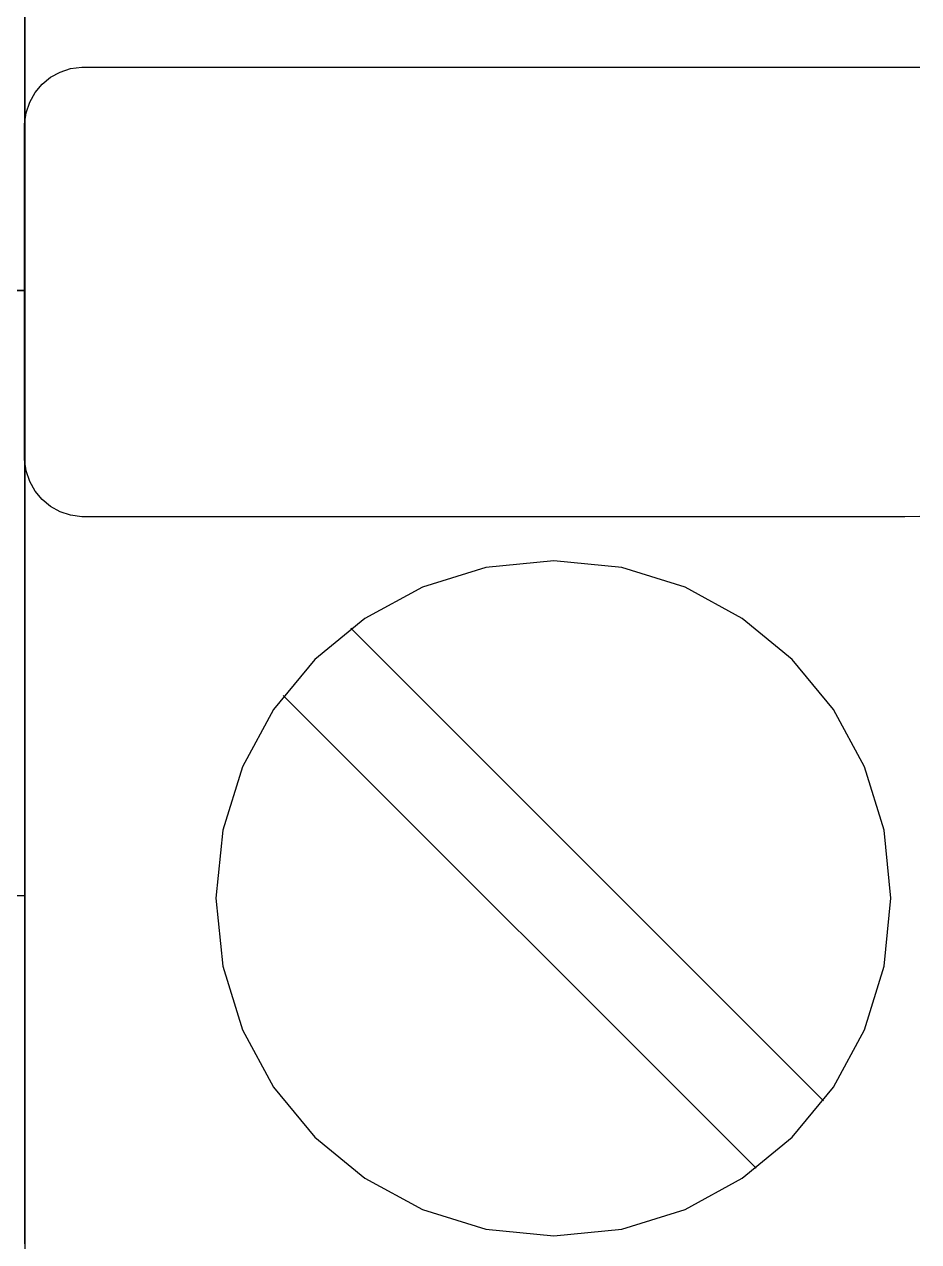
# Model space of a CAD drawing. Extents: x 1 to 47.7, y 0.2 to 35.
# Drawn here: x 34.958 to 35.401, y 8.464 to 9.067 of the extents above; entities that cross this region are included whole.
import ezdxf

# ---------------------------------------------------------------- set-up
doc = ezdxf.new("R2010")
doc.units = 0
doc.header["$MEASUREMENT"] = 0
for name, color, linetype in [('5_1___24__TARGET_LEDS___12', 7, 'CONTINUOUS'), ('6_1__EMPTY_IO_BOARD_POSITI', 7, 'CONTINUOUS'), ('6_2___8__INDEPENDENT_INPUT', 7, 'CONTINUOUS'), ('6_3___8__OPTOISO_INDEPENDE', 7, 'CONTINUOUS'), ('6_4___24__OPTOISO_INDEPEND', 7, 'CONTINUOUS'), ('6_5___8__INDEPENDENT_INPUT', 7, 'CONTINUOUS'), ('6_6___8__INDEPENDENT_INPUT', 7, 'CONTINUOUS'), ('6_7___8__OPTOISO_INDEPENDE', 7, 'CONTINUOUS'), ('6_8___8__OPTOISO_INDEPENDE', 7, 'CONTINUOUS')]:
    doc.layers.add(name, color=color, linetype=linetype)

msp = doc.modelspace()

# ---------------------------------------------------------------- linework, layer by layer
at = {"layer": '5_1___24__TARGET_LEDS___12'}
for points in [[(34.95794, 9.73009), (34.95794, 9.5967), (34.95794, 9.46688), (34.95794, 9.34107), (34.95794, 9.2197), (34.95794, 9.10324), (34.95794, 8.99213), (34.95794, 8.8868), (34.95794, 8.7877), (34.95794, 8.69529), (34.95794, 8.61), (34.95794, 8.57017), (34.95794, 8.53228), (34.95794, 8.4964), (34.95794, 8.46258)], [(35.40176, 8.8231), (35.39427, 8.82303), (35.36203, 8.82303), (35.30794, 8.82303), (35.24027, 8.82303), (35.16729, 8.82303), (35.09725, 8.82303), (35.03844, 8.82303), (34.99911, 8.82303), (34.98636, 8.82304), (34.9808, 8.82374), (34.97562, 8.82547), (34.9709, 8.8281), (34.96677, 8.83155), (34.96331, 8.8357), (34.96063, 8.84045), (34.95882, 8.84571), (34.95798, 8.85136), (34.95794, 8.85634), (34.95794, 8.8705), (34.95794, 8.89282), (34.95794, 8.92004), (34.95794, 8.94888), (34.95794, 8.9761), (34.95794, 8.99842), (34.95794, 9.01258), (34.95798, 9.01756), (34.95882, 9.02321), (34.96063, 9.02846), (34.96331, 9.03322), (34.96677, 9.03737), (34.9709, 9.04081), (34.97562, 9.04344), (34.9808, 9.04516), (34.98636, 9.04586), (34.99911, 9.04588), (35.03844, 9.04588), (35.09725, 9.04588), (35.16729, 9.04588), (35.24027, 9.04588), (35.30794, 9.04588), (35.36203, 9.04588), (35.39427, 9.04588), (35.40177, 9.0458)], [(34.80842, 8.84019), (34.80842, 8.93518), (34.95803, 8.93518)], [(35.35396, 8.53351), (35.1197, 8.76777)], [(35.32054, 8.50009), (35.08628, 8.73435)], [(34.80842, 8.7302), (34.80842, 8.6352), (34.95803, 8.6352)]]:
    msp.add_lwpolyline(points, dxfattribs=at)
msp.add_lwpolyline([(35.22031, 8.4665), (35.25399, 8.4699), (35.28536, 8.47966), (35.31374, 8.49509), (35.33846, 8.51553), (35.35886, 8.5403), (35.37426, 8.56874), (35.38399, 8.60018), (35.38738, 8.63393), (35.38399, 8.66763), (35.37426, 8.69902), (35.35886, 8.72743), (35.33846, 8.75219), (35.31374, 8.77262), (35.28536, 8.78804), (35.25399, 8.79779), (35.22031, 8.80119), (35.1866, 8.79779), (35.15519, 8.78804), (35.12675, 8.77262), (35.10196, 8.75219), (35.08149, 8.72743), (35.06604, 8.69902), (35.05626, 8.66763), (35.05286, 8.63393), (35.05626, 8.60018), (35.06604, 8.56874), (35.08149, 8.5403), (35.10196, 8.51553), (35.12675, 8.49509), (35.15519, 8.47966), (35.1866, 8.4699)], close=True, dxfattribs=at)
at = {"layer": '6_1__EMPTY_IO_BOARD_POSITI'}
msp.add_lwpolyline([(34.95835, 8.44999), (34.95835, 8.49692), (34.95835, 8.5479), (34.95835, 8.60277), (34.95835, 8.6614), (34.95835, 8.72361), (34.95835, 8.78927), (34.95835, 8.8582), (34.95835, 8.93027), (34.95835, 9.00532), (34.95835, 9.0832), (34.95835, 9.16374), (34.95835, 9.24681), (34.95835, 9.33224), (34.95835, 9.41988), (34.95835, 9.50958), (34.95835, 9.60118), (34.95835, 9.7895)], dxfattribs=at)
at = {"layer": '6_2___8__INDEPENDENT_INPUT'}
for points in [[(34.95794, 9.73009), (34.95794, 9.5967), (34.95794, 9.46688), (34.95794, 9.34107), (34.95794, 9.2197), (34.95794, 9.10324), (34.95794, 8.99213), (34.95794, 8.8868), (34.95794, 8.7877), (34.95794, 8.69529), (34.95794, 8.61), (34.95794, 8.57017), (34.95794, 8.53228), (34.95794, 8.4964), (34.95794, 8.46258)], [(35.40176, 8.8231), (35.39427, 8.82303), (35.36203, 8.82303), (35.30794, 8.82303), (35.24027, 8.82303), (35.16729, 8.82303), (35.09725, 8.82303), (35.03844, 8.82303), (34.99911, 8.82303), (34.98636, 8.82304), (34.9808, 8.82374), (34.97562, 8.82547), (34.9709, 8.8281), (34.96677, 8.83155), (34.96331, 8.8357), (34.96063, 8.84045), (34.95882, 8.84571), (34.95798, 8.85136), (34.95794, 8.85634), (34.95794, 8.8705), (34.95794, 8.89282), (34.95794, 8.92004), (34.95794, 8.94888), (34.95794, 8.9761), (34.95794, 8.99842), (34.95794, 9.01258), (34.95798, 9.01756), (34.95882, 9.02321), (34.96063, 9.02846), (34.96331, 9.03322), (34.96677, 9.03737), (34.9709, 9.04081), (34.97562, 9.04344), (34.9808, 9.04516), (34.98636, 9.04586), (34.99911, 9.04588), (35.03844, 9.04588), (35.09725, 9.04588), (35.16729, 9.04588), (35.24027, 9.04588), (35.30794, 9.04588), (35.36203, 9.04588), (35.39427, 9.04588), (35.40177, 9.0458)], [(35.35396, 8.53351), (35.1197, 8.76777)], [(35.32054, 8.50009), (35.08628, 8.73435)]]:
    msp.add_lwpolyline(points, dxfattribs=at)
msp.add_lwpolyline([(35.22031, 8.4665), (35.25399, 8.4699), (35.28536, 8.47966), (35.31374, 8.49509), (35.33846, 8.51553), (35.35886, 8.5403), (35.37426, 8.56874), (35.38399, 8.60018), (35.38738, 8.63393), (35.38399, 8.66763), (35.37426, 8.69902), (35.35886, 8.72743), (35.33846, 8.75219), (35.31374, 8.77262), (35.28536, 8.78804), (35.25399, 8.79779), (35.22031, 8.80119), (35.1866, 8.79779), (35.15519, 8.78804), (35.12675, 8.77262), (35.10196, 8.75219), (35.08149, 8.72743), (35.06604, 8.69902), (35.05626, 8.66763), (35.05286, 8.63393), (35.05626, 8.60018), (35.06604, 8.56874), (35.08149, 8.5403), (35.10196, 8.51553), (35.12675, 8.49509), (35.15519, 8.47966), (35.1866, 8.4699)], close=True, dxfattribs=at)
at = {"layer": '6_3___8__OPTOISO_INDEPENDE'}
for points in [[(34.95794, 9.73009), (34.95794, 9.5967), (34.95794, 9.46688), (34.95794, 9.34107), (34.95794, 9.2197), (34.95794, 9.10324), (34.95794, 8.99213), (34.95794, 8.8868), (34.95794, 8.7877), (34.95794, 8.69529), (34.95794, 8.61), (34.95794, 8.57017), (34.95794, 8.53228), (34.95794, 8.4964), (34.95794, 8.46258)], [(35.40176, 8.8231), (35.39427, 8.82303), (35.36203, 8.82303), (35.30794, 8.82303), (35.24027, 8.82303), (35.16729, 8.82303), (35.09725, 8.82303), (35.03844, 8.82303), (34.99911, 8.82303), (34.98636, 8.82304), (34.9808, 8.82374), (34.97562, 8.82547), (34.9709, 8.8281), (34.96677, 8.83155), (34.96331, 8.8357), (34.96063, 8.84045), (34.95882, 8.84571), (34.95798, 8.85136), (34.95794, 8.85634), (34.95794, 8.8705), (34.95794, 8.89282), (34.95794, 8.92004), (34.95794, 8.94888), (34.95794, 8.9761), (34.95794, 8.99842), (34.95794, 9.01258), (34.95798, 9.01756), (34.95882, 9.02321), (34.96063, 9.02846), (34.96331, 9.03322), (34.96677, 9.03737), (34.9709, 9.04081), (34.97562, 9.04344), (34.9808, 9.04516), (34.98636, 9.04586), (34.99911, 9.04588), (35.03844, 9.04588), (35.09725, 9.04588), (35.16729, 9.04588), (35.24027, 9.04588), (35.30794, 9.04588), (35.36203, 9.04588), (35.39427, 9.04588), (35.40177, 9.0458)], [(35.35396, 8.53351), (35.1197, 8.76777)], [(35.32054, 8.50009), (35.08628, 8.73435)]]:
    msp.add_lwpolyline(points, dxfattribs=at)
msp.add_lwpolyline([(35.22031, 8.4665), (35.25399, 8.4699), (35.28536, 8.47966), (35.31374, 8.49509), (35.33846, 8.51553), (35.35886, 8.5403), (35.37426, 8.56874), (35.38399, 8.60018), (35.38738, 8.63393), (35.38399, 8.66763), (35.37426, 8.69902), (35.35886, 8.72743), (35.33846, 8.75219), (35.31374, 8.77262), (35.28536, 8.78804), (35.25399, 8.79779), (35.22031, 8.80119), (35.1866, 8.79779), (35.15519, 8.78804), (35.12675, 8.77262), (35.10196, 8.75219), (35.08149, 8.72743), (35.06604, 8.69902), (35.05626, 8.66763), (35.05286, 8.63393), (35.05626, 8.60018), (35.06604, 8.56874), (35.08149, 8.5403), (35.10196, 8.51553), (35.12675, 8.49509), (35.15519, 8.47966), (35.1866, 8.4699)], close=True, dxfattribs=at)
at = {"layer": '6_4___24__OPTOISO_INDEPEND'}
for points in [[(34.95794, 9.73009), (34.95794, 9.5967), (34.95794, 9.46688), (34.95794, 9.34107), (34.95794, 9.2197), (34.95794, 9.10324), (34.95794, 8.99213), (34.95794, 8.8868), (34.95794, 8.7877), (34.95794, 8.69529), (34.95794, 8.61), (34.95794, 8.57017), (34.95794, 8.53228), (34.95794, 8.4964), (34.95794, 8.46258)], [(35.40176, 8.8231), (35.39427, 8.82303), (35.36203, 8.82303), (35.30794, 8.82303), (35.24027, 8.82303), (35.16729, 8.82303), (35.09725, 8.82303), (35.03844, 8.82303), (34.99911, 8.82303), (34.98636, 8.82304), (34.9808, 8.82374), (34.97562, 8.82547), (34.9709, 8.8281), (34.96677, 8.83155), (34.96331, 8.8357), (34.96063, 8.84045), (34.95882, 8.84571), (34.95798, 8.85136), (34.95794, 8.85634), (34.95794, 8.8705), (34.95794, 8.89282), (34.95794, 8.92004), (34.95794, 8.94888), (34.95794, 8.9761), (34.95794, 8.99842), (34.95794, 9.01258), (34.95798, 9.01756), (34.95882, 9.02321), (34.96063, 9.02846), (34.96331, 9.03322), (34.96677, 9.03737), (34.9709, 9.04081), (34.97562, 9.04344), (34.9808, 9.04516), (34.98636, 9.04586), (34.99911, 9.04588), (35.03844, 9.04588), (35.09725, 9.04588), (35.16729, 9.04588), (35.24027, 9.04588), (35.30794, 9.04588), (35.36203, 9.04588), (35.39427, 9.04588), (35.40177, 9.0458)], [(35.35396, 8.53351), (35.1197, 8.76777)], [(35.32054, 8.50009), (35.08628, 8.73435)]]:
    msp.add_lwpolyline(points, dxfattribs=at)
msp.add_lwpolyline([(35.22031, 8.4665), (35.25399, 8.4699), (35.28536, 8.47966), (35.31374, 8.49509), (35.33846, 8.51553), (35.35886, 8.5403), (35.37426, 8.56874), (35.38399, 8.60018), (35.38738, 8.63393), (35.38399, 8.66763), (35.37426, 8.69902), (35.35886, 8.72743), (35.33846, 8.75219), (35.31374, 8.77262), (35.28536, 8.78804), (35.25399, 8.79779), (35.22031, 8.80119), (35.1866, 8.79779), (35.15519, 8.78804), (35.12675, 8.77262), (35.10196, 8.75219), (35.08149, 8.72743), (35.06604, 8.69902), (35.05626, 8.66763), (35.05286, 8.63393), (35.05626, 8.60018), (35.06604, 8.56874), (35.08149, 8.5403), (35.10196, 8.51553), (35.12675, 8.49509), (35.15519, 8.47966), (35.1866, 8.4699)], close=True, dxfattribs=at)
at = {"layer": '6_5___8__INDEPENDENT_INPUT'}
for points in [[(34.95794, 9.73009), (34.95794, 9.5967), (34.95794, 9.46688), (34.95794, 9.34107), (34.95794, 9.2197), (34.95794, 9.10324), (34.95794, 8.99213), (34.95794, 8.8868), (34.95794, 8.7877), (34.95794, 8.69529), (34.95794, 8.61), (34.95794, 8.57017), (34.95794, 8.53228), (34.95794, 8.4964), (34.95794, 8.46258)], [(34.95795, 8.93511), (34.80828, 8.93511), (34.80828, 9.00508), (34.76703, 9.02509), (34.84954, 9.05511), (34.76703, 9.08512), (34.84954, 9.11514), (34.76703, 9.14515), (34.84954, 9.17517), (34.80828, 9.19517), (34.80828, 9.23511), (34.95795, 9.23511)], [(35.40176, 8.8231), (35.39427, 8.82303), (35.36203, 8.82303), (35.30794, 8.82303), (35.24027, 8.82303), (35.16729, 8.82303), (35.09725, 8.82303), (35.03844, 8.82303), (34.99911, 8.82303), (34.98636, 8.82304), (34.9808, 8.82374), (34.97562, 8.82547), (34.9709, 8.8281), (34.96677, 8.83155), (34.96331, 8.8357), (34.96063, 8.84045), (34.95882, 8.84571), (34.95798, 8.85136), (34.95794, 8.85634), (34.95794, 8.8705), (34.95794, 8.89282), (34.95794, 8.92004), (34.95794, 8.94888), (34.95794, 8.9761), (34.95794, 8.99842), (34.95794, 9.01258), (34.95798, 9.01756), (34.95882, 9.02321), (34.96063, 9.02846), (34.96331, 9.03322), (34.96677, 9.03737), (34.9709, 9.04081), (34.97562, 9.04344), (34.9808, 9.04516), (34.98636, 9.04586), (34.99911, 9.04588), (35.03844, 9.04588), (35.09725, 9.04588), (35.16729, 9.04588), (35.24027, 9.04588), (35.30794, 9.04588), (35.36203, 9.04588), (35.39427, 9.04588), (35.40177, 9.0458)], [(34.80828, 8.81269), (34.80828, 8.93511), (34.95795, 8.93511)], [(35.35396, 8.53351), (35.1197, 8.76777)], [(34.80828, 8.75769), (34.80828, 8.6352), (34.95795, 8.6352)], [(35.32054, 8.50009), (35.08628, 8.73435)]]:
    msp.add_lwpolyline(points, dxfattribs=at)
msp.add_lwpolyline([(35.22031, 8.4665), (35.25399, 8.4699), (35.28536, 8.47966), (35.31374, 8.49509), (35.33846, 8.51553), (35.35886, 8.5403), (35.37426, 8.56874), (35.38399, 8.60018), (35.38738, 8.63393), (35.38399, 8.66763), (35.37426, 8.69902), (35.35886, 8.72743), (35.33846, 8.75219), (35.31374, 8.77262), (35.28536, 8.78804), (35.25399, 8.79779), (35.22031, 8.80119), (35.1866, 8.79779), (35.15519, 8.78804), (35.12675, 8.77262), (35.10196, 8.75219), (35.08149, 8.72743), (35.06604, 8.69902), (35.05626, 8.66763), (35.05286, 8.63393), (35.05626, 8.60018), (35.06604, 8.56874), (35.08149, 8.5403), (35.10196, 8.51553), (35.12675, 8.49509), (35.15519, 8.47966), (35.1866, 8.4699)], close=True, dxfattribs=at)
at = {"layer": '6_6___8__INDEPENDENT_INPUT'}
for points in [[(34.95794, 9.73009), (34.95794, 9.5967), (34.95794, 9.46688), (34.95794, 9.34107), (34.95794, 9.2197), (34.95794, 9.10324), (34.95794, 8.99213), (34.95794, 8.8868), (34.95794, 8.7877), (34.95794, 8.69529), (34.95794, 8.61), (34.95794, 8.57017), (34.95794, 8.53228), (34.95794, 8.4964), (34.95794, 8.46258)], [(35.40176, 8.8231), (35.39427, 8.82303), (35.36203, 8.82303), (35.30794, 8.82303), (35.24027, 8.82303), (35.16729, 8.82303), (35.09725, 8.82303), (35.03844, 8.82303), (34.99911, 8.82303), (34.98636, 8.82304), (34.9808, 8.82374), (34.97562, 8.82547), (34.9709, 8.8281), (34.96677, 8.83155), (34.96331, 8.8357), (34.96063, 8.84045), (34.95882, 8.84571), (34.95798, 8.85136), (34.95794, 8.85634), (34.95794, 8.8705), (34.95794, 8.89282), (34.95794, 8.92004), (34.95794, 8.94888), (34.95794, 8.9761), (34.95794, 8.99842), (34.95794, 9.01258), (34.95798, 9.01756), (34.95882, 9.02321), (34.96063, 9.02846), (34.96331, 9.03322), (34.96677, 9.03737), (34.9709, 9.04081), (34.97562, 9.04344), (34.9808, 9.04516), (34.98636, 9.04586), (34.99911, 9.04588), (35.03844, 9.04588), (35.09725, 9.04588), (35.16729, 9.04588), (35.24027, 9.04588), (35.30794, 9.04588), (35.36203, 9.04588), (35.39427, 9.04588), (35.40177, 9.0458)], [(35.35396, 8.53351), (35.1197, 8.76777)], [(35.32054, 8.50009), (35.08628, 8.73435)]]:
    msp.add_lwpolyline(points, dxfattribs=at)
msp.add_lwpolyline([(35.22031, 8.4665), (35.25399, 8.4699), (35.28536, 8.47966), (35.31374, 8.49509), (35.33846, 8.51553), (35.35886, 8.5403), (35.37426, 8.56874), (35.38399, 8.60018), (35.38738, 8.63393), (35.38399, 8.66763), (35.37426, 8.69902), (35.35886, 8.72743), (35.33846, 8.75219), (35.31374, 8.77262), (35.28536, 8.78804), (35.25399, 8.79779), (35.22031, 8.80119), (35.1866, 8.79779), (35.15519, 8.78804), (35.12675, 8.77262), (35.10196, 8.75219), (35.08149, 8.72743), (35.06604, 8.69902), (35.05626, 8.66763), (35.05286, 8.63393), (35.05626, 8.60018), (35.06604, 8.56874), (35.08149, 8.5403), (35.10196, 8.51553), (35.12675, 8.49509), (35.15519, 8.47966), (35.1866, 8.4699)], close=True, dxfattribs=at)
at = {"layer": '6_7___8__OPTOISO_INDEPENDE'}
for points in [[(34.95794, 9.73009), (34.95794, 9.5967), (34.95794, 9.46688), (34.95794, 9.34107), (34.95794, 9.2197), (34.95794, 9.10324), (34.95794, 8.99213), (34.95794, 8.8868), (34.95794, 8.7877), (34.95794, 8.69529), (34.95794, 8.61), (34.95794, 8.57017), (34.95794, 8.53228), (34.95794, 8.4964), (34.95794, 8.46258)], [(35.40176, 8.8231), (35.39427, 8.82303), (35.36203, 8.82303), (35.30794, 8.82303), (35.24027, 8.82303), (35.16729, 8.82303), (35.09725, 8.82303), (35.03844, 8.82303), (34.99911, 8.82303), (34.98636, 8.82304), (34.9808, 8.82374), (34.97562, 8.82547), (34.9709, 8.8281), (34.96677, 8.83155), (34.96331, 8.8357), (34.96063, 8.84045), (34.95882, 8.84571), (34.95798, 8.85136), (34.95794, 8.85634), (34.95794, 8.8705), (34.95794, 8.89282), (34.95794, 8.92004), (34.95794, 8.94888), (34.95794, 8.9761), (34.95794, 8.99842), (34.95794, 9.01258), (34.95798, 9.01756), (34.95882, 9.02321), (34.96063, 9.02846), (34.96331, 9.03322), (34.96677, 9.03737), (34.9709, 9.04081), (34.97562, 9.04344), (34.9808, 9.04516), (34.98636, 9.04586), (34.99911, 9.04588), (35.03844, 9.04588), (35.09725, 9.04588), (35.16729, 9.04588), (35.24027, 9.04588), (35.30794, 9.04588), (35.36203, 9.04588), (35.39427, 9.04588), (35.40177, 9.0458)], [(35.35396, 8.53351), (35.1197, 8.76777)], [(35.32054, 8.50009), (35.08628, 8.73435)]]:
    msp.add_lwpolyline(points, dxfattribs=at)
msp.add_lwpolyline([(35.22031, 8.4665), (35.25399, 8.4699), (35.28536, 8.47966), (35.31374, 8.49509), (35.33846, 8.51553), (35.35886, 8.5403), (35.37426, 8.56874), (35.38399, 8.60018), (35.38738, 8.63393), (35.38399, 8.66763), (35.37426, 8.69902), (35.35886, 8.72743), (35.33846, 8.75219), (35.31374, 8.77262), (35.28536, 8.78804), (35.25399, 8.79779), (35.22031, 8.80119), (35.1866, 8.79779), (35.15519, 8.78804), (35.12675, 8.77262), (35.10196, 8.75219), (35.08149, 8.72743), (35.06604, 8.69902), (35.05626, 8.66763), (35.05286, 8.63393), (35.05626, 8.60018), (35.06604, 8.56874), (35.08149, 8.5403), (35.10196, 8.51553), (35.12675, 8.49509), (35.15519, 8.47966), (35.1866, 8.4699)], close=True, dxfattribs=at)
at = {"layer": '6_8___8__OPTOISO_INDEPENDE'}
for points in [[(34.95794, 9.73009), (34.95794, 9.5967), (34.95794, 9.46688), (34.95794, 9.34107), (34.95794, 9.2197), (34.95794, 9.10324), (34.95794, 8.99213), (34.95794, 8.8868), (34.95794, 8.7877), (34.95794, 8.69529), (34.95794, 8.61), (34.95794, 8.57017), (34.95794, 8.53228), (34.95794, 8.4964), (34.95794, 8.46258)], [(35.40176, 8.8231), (35.39427, 8.82303), (35.36203, 8.82303), (35.30794, 8.82303), (35.24027, 8.82303), (35.16729, 8.82303), (35.09725, 8.82303), (35.03844, 8.82303), (34.99911, 8.82303), (34.98636, 8.82304), (34.9808, 8.82374), (34.97562, 8.82547), (34.9709, 8.8281), (34.96677, 8.83155), (34.96331, 8.8357), (34.96063, 8.84045), (34.95882, 8.84571), (34.95798, 8.85136), (34.95794, 8.85634), (34.95794, 8.8705), (34.95794, 8.89282), (34.95794, 8.92004), (34.95794, 8.94888), (34.95794, 8.9761), (34.95794, 8.99842), (34.95794, 9.01258), (34.95798, 9.01756), (34.95882, 9.02321), (34.96063, 9.02846), (34.96331, 9.03322), (34.96677, 9.03737), (34.9709, 9.04081), (34.97562, 9.04344), (34.9808, 9.04516), (34.98636, 9.04586), (34.99911, 9.04588), (35.03844, 9.04588), (35.09725, 9.04588), (35.16729, 9.04588), (35.24027, 9.04588), (35.30794, 9.04588), (35.36203, 9.04588), (35.39427, 9.04588), (35.40177, 9.0458)], [(35.35396, 8.53351), (35.1197, 8.76777)], [(35.32054, 8.50009), (35.08628, 8.73435)]]:
    msp.add_lwpolyline(points, dxfattribs=at)
msp.add_lwpolyline([(35.22031, 8.4665), (35.25399, 8.4699), (35.28536, 8.47966), (35.31374, 8.49509), (35.33846, 8.51553), (35.35886, 8.5403), (35.37426, 8.56874), (35.38399, 8.60018), (35.38738, 8.63393), (35.38399, 8.66763), (35.37426, 8.69902), (35.35886, 8.72743), (35.33846, 8.75219), (35.31374, 8.77262), (35.28536, 8.78804), (35.25399, 8.79779), (35.22031, 8.80119), (35.1866, 8.79779), (35.15519, 8.78804), (35.12675, 8.77262), (35.10196, 8.75219), (35.08149, 8.72743), (35.06604, 8.69902), (35.05626, 8.66763), (35.05286, 8.63393), (35.05626, 8.60018), (35.06604, 8.56874), (35.08149, 8.5403), (35.10196, 8.51553), (35.12675, 8.49509), (35.15519, 8.47966), (35.1866, 8.4699)], close=True, dxfattribs=at)

doc.saveas('drawing.dxf')
